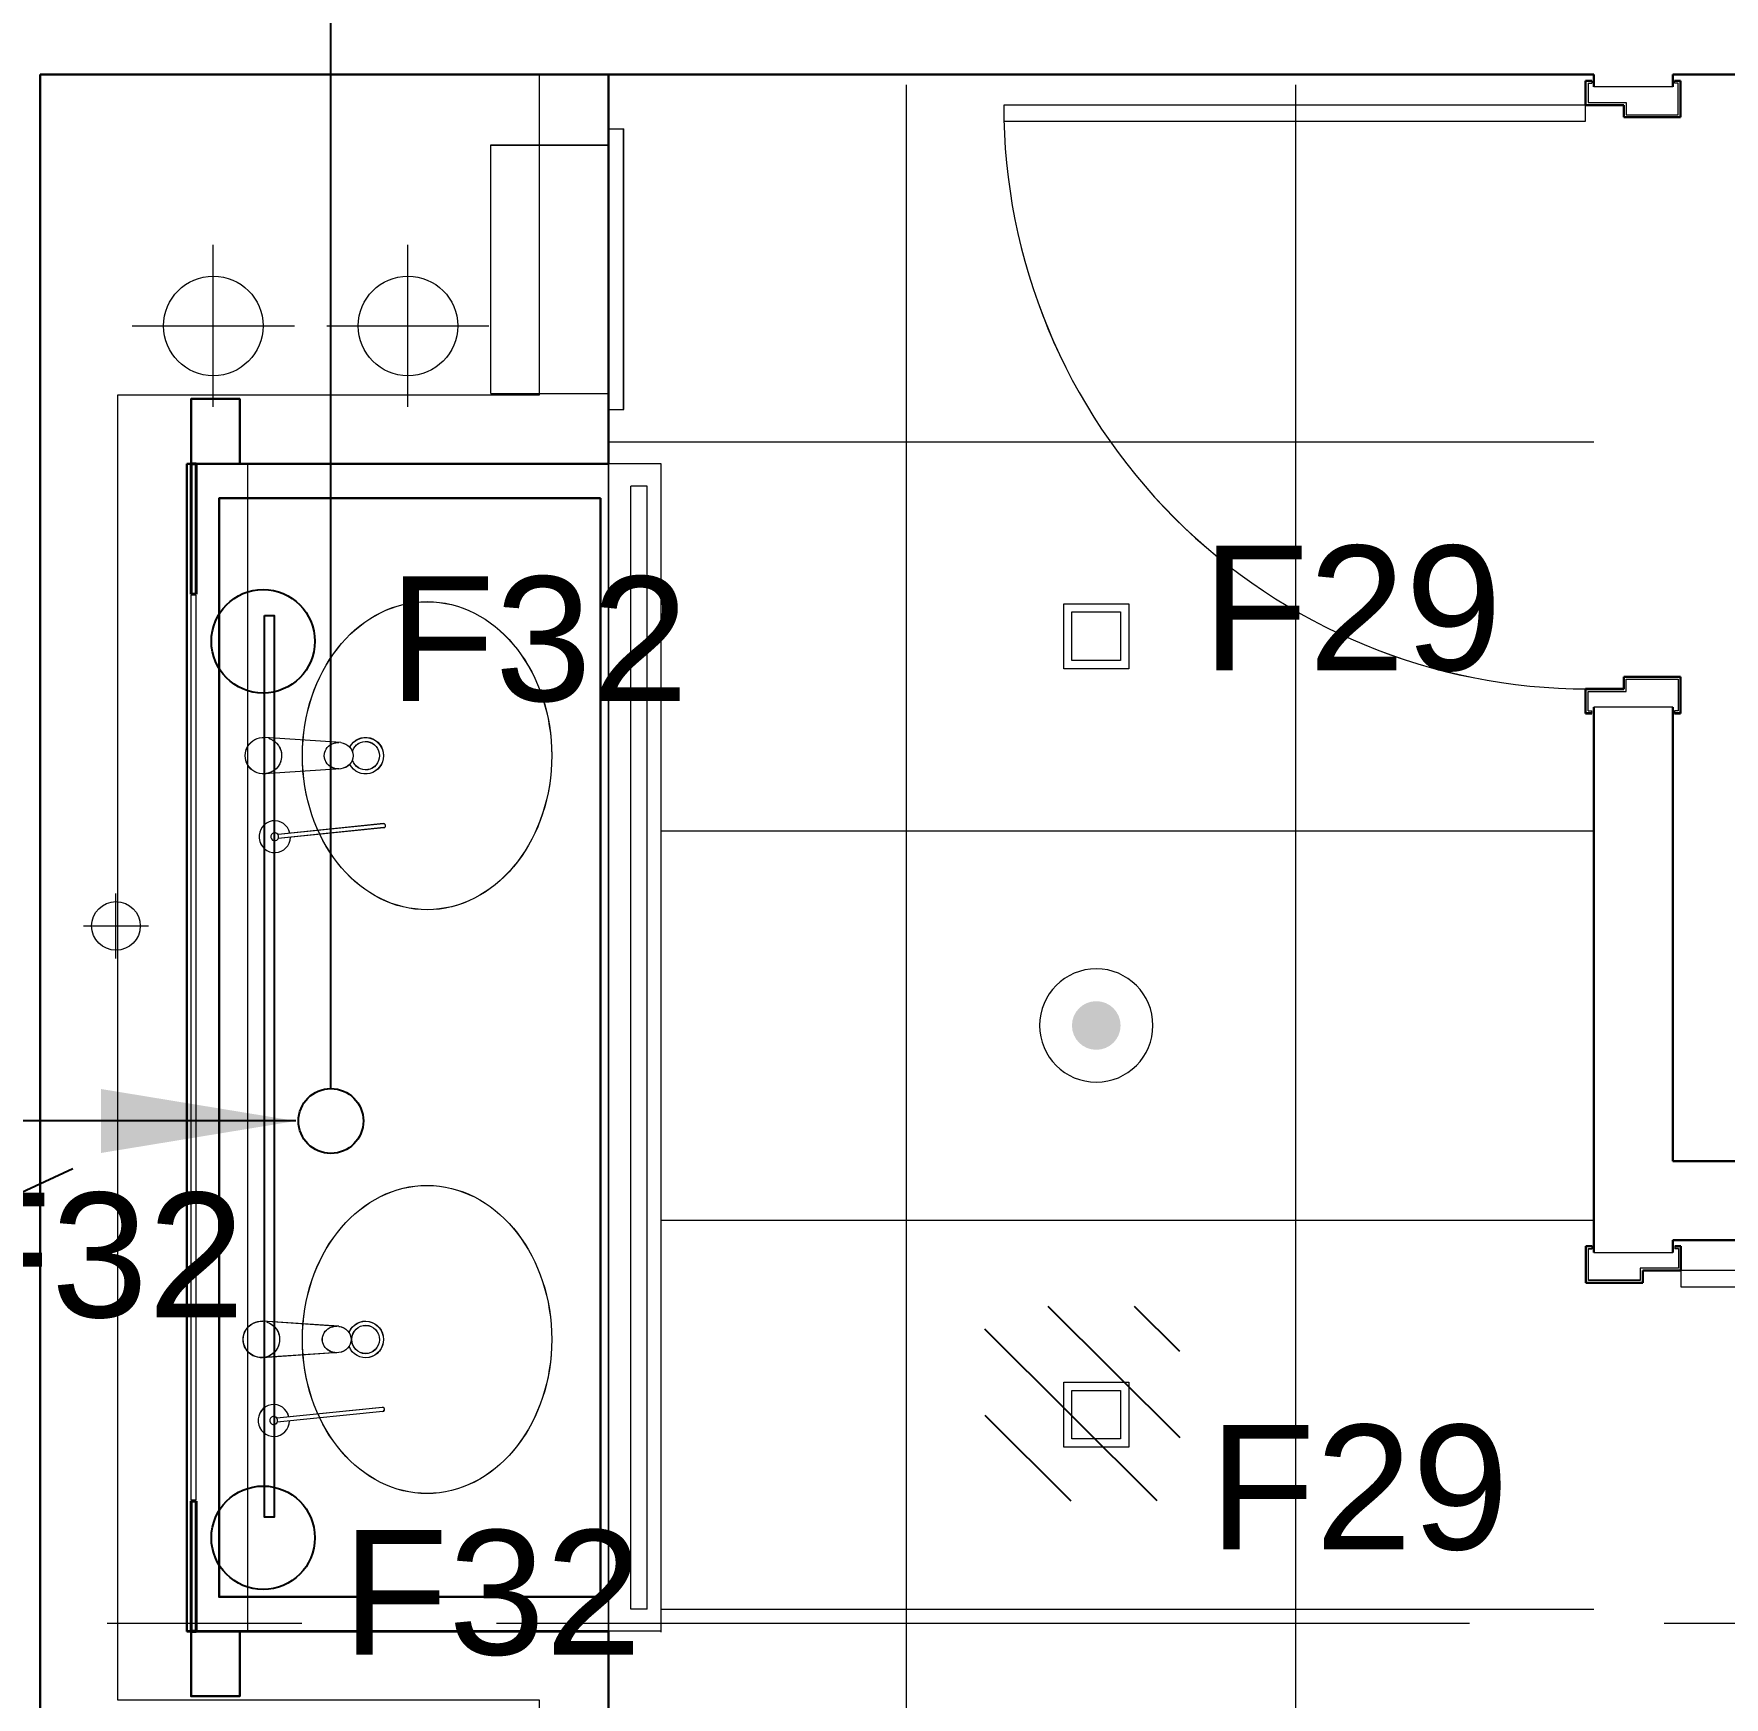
# Model space of a CAD drawing. Header units: inches. Extents: x -26575 to 27, y -11337 to 2257.
# Drawn here: x -23721.1 to -23616.9, y 662.6 to 765.2 of the extents above; entities that cross this region are included whole.
import ezdxf

# ---------------------------------------------------------------- set-up
doc = ezdxf.new("R2010")
doc.units = ezdxf.units.IN
doc.header["$LTSCALE"] = 48
doc.header["$MEASUREMENT"] = 0
for name, pattern in [('A106$0$CENTER', [2, 1.25, -0.25, 0.25, -0.25]), ('A106$0$DGN Style 5', [1334.700194, 572.014369, -762.685825]), ('A112$0$CENTER', [2, 1.25, -0.25, 0.25, -0.25]), ('NB - 12th floor_plan$0$HIDDEN2', [0.1875, 0.125, -0.0625])]:
    doc.linetypes.add(name, pattern=pattern)
for name, color, linetype in [('A106$0$A-COUNTER', 8, 'Continuous'), ('A106$0$A-DOOR', 8, 'Continuous'), ('A106$0$A-DOOR-FRAM', 8, 'Continuous'), ('A106$0$A-FLOR-PFIX', 8, 'Continuous'), ('A106$0$A-FLOR-SLEEVE', 8, 'Continuous'), ('A106$0$A-FLOR-SPCL', 8, 'Continuous'), ('A106$0$A-GRID-GRDP0-15', 8, 'Continuous'), ('A106$0$A-WALL-FULL-INTR', 8, 'Continuous'), ('A106$0$Level 30', 8, 'Continuous'), ('A112$0$A-COUNTER', 8, 'Continuous'), ('A112$0$A-DOOR', 8, 'Continuous'), ('A112$0$A-DOOR-FRAM', 8, 'Continuous'), ('A112$0$A-FLOR-PFIX', 8, 'Continuous'), ('A112$0$A-FLOR-SLEEVE', 8, 'Continuous'), ('A112$0$A-FLOR-SPCL', 8, 'Continuous'), ('A112$0$A-GRID-GRDP0-15', 8, 'Continuous'), ('A112$0$A-WALL-FULL-INTR', 8, 'Continuous'), ('A112$0$Level 30', 8, 'Continuous'), ('A612$0$A-CLNG-LITE', 3, 'Continuous'), ('A612$0$A-CLNG-MECH-SUPP', 8, 'Continuous'), ('A612$0$A-CLNG-PATT', 8, 'Continuous'), ('A612$0$A-CLNG-SFFT', 8, 'Continuous'), ('A612$0$A-FLOR-SLEEVE', 8, 'Continuous'), ('E-CNDT', 30, 'Continuous'), ('E-Emer-lite', 1, 'Continuous'), ('E-Lite', 53, 'Continuous'), ('E-TEXT', 6, 'Continuous'), ('G-Anno', 6, 'Continuous'), ('NB - 12th floor_plan$0$STSTAIRS1', 1, 'NB - 12th floor_plan$0$HIDDEN2'), ('XREF', 7, 'Continuous')]:
    doc.layers.add(name, color=color, linetype=linetype)
doc.styles.add('M08', font='arial.ttf', dxfattribs={"height": 7.68})
doc.styles.get("Standard").update_dxf_attribs({"font": 'simplex.shx'})
doc.dimstyles.get("Standard").update_dxf_attribs({"dimtxt": 0.18, "dimasz": 0.125, "dimexe": 0.18, "dimexo": 0.0625, "dimgap": 0.09, "dimtad": 0, "dimtih": 1, "dimtoh": 1, "dimdec": 4, "dimzin": 0, "dimdsep": 46, "dimtxsty": 'Standard', "dimcen": 0.09, "dimadec": 0, "dimazin": 0, "dimtfac": 1, "dimtdec": 4, "dimtofl": 0, "dimtmove": 0, "dimatfit": 3, "dimfxl": 1, "dimtolj": 1, "dimtzin": 0, "dimarcsym": 0})

# ---------------------------------------------------------------- blocks, each defined once
blk = doc.blocks.new('*D354', base_point=(0, 0))
at = {"layer": 'A106$0$A-FLOR-SLEEVE', "linetype": 'Continuous', "lineweight": 0}
for p, q in [((0, -2), (0, 2)), ((-2, 0), (2, 0))]:
    blk.add_line(p, q, dxfattribs=at)
blk = doc.blocks.new('*U353')
at = {"layer": 'A106$0$A-FLOR-SLEEVE', "linetype": 'Continuous', "lineweight": 13}
blk.add_circle((0, 0), 1.5, dxfattribs=at)
at = {"layer": 'A106$0$A-FLOR-SLEEVE', "linetype": 'Continuous', "lineweight": 0}
blk.add_blockref('*D354', (0, 0), dxfattribs=at)
blk = doc.blocks.new('*D381', base_point=(0, 0))
at = {"layer": 'A106$0$A-FLOR-SLEEVE', "linetype": 'Continuous', "lineweight": 0}
for p, q in [((0, -52.1), (0, 52.1)), ((-52.1, 0), (52.1, 0))]:
    blk.add_line(p, q, dxfattribs=at)
blk = doc.blocks.new('*U380')
at = {"layer": 'A106$0$A-FLOR-SLEEVE', "linetype": 'Continuous', "lineweight": 13}
blk.add_circle((0, 0), 32, dxfattribs=at)
at = {"layer": 'A106$0$A-FLOR-SLEEVE', "linetype": 'Continuous', "lineweight": 0}
blk.add_blockref('*D381', (0, 0), dxfattribs=at)
blk = doc.blocks.new('*U408')
at = {"layer": 'A106$0$A-FLOR-SPCL', "linetype": 'Continuous', "lineweight": 13}
for p, q in [((1.81, 9.2), (2.75, 9.2)), ((1.81, -8.11), (1.81, 9.2)), ((2.75, -8.11), (2.75, 9.2)), ((-5.44, 8.2), (1.81, 8.2)), ((1.81, -8.11), (2.75, -8.11))]:
    blk.add_line(p, q, dxfattribs=at)
blk = doc.blocks.new('*U407')
at = {"layer": 'A106$0$A-FLOR-SPCL', "linetype": 'Continuous', "lineweight": 13}
for q in [(-3.53, 8.71), (3.72, -6.6)]:
    blk.add_line((-3.53, -6.6), q, dxfattribs=at)
blk.add_blockref('*U408', (1.91, 0.51), dxfattribs=at)
blk = doc.blocks.new('*U413')
at = {"layer": 'A106$0$A-FLOR-PFIX', "linetype": 'Continuous', "lineweight": 13}
for p, q in [((3.94, 0.42), (-2.56, -0.24)), ((3.96, 0.17), (-2.55, -0.49))]:
    blk.add_line(p, q, dxfattribs=at)
for centre, major_axis, start_param, end_param in [((-2.76, -0.38), (-0.187, 0.966), 4.749388, 10.782456), ((3.95, 0.3), (0.023, -0.121), 6.195472, 9.337065)]:
    blk.add_ellipse(centre, major_axis=major_axis, ratio=0.97753, start_param=start_param, end_param=end_param, dxfattribs=at)
at = {"layer": 'A106$0$A-FLOR-PFIX', "linetype": 'Continuous', "lineweight": 13, "extrusion": (0, 0, -1)}
blk.add_ellipse((-2.76, -0.38), major_axis=(0.047, -0.242), ratio=0.97753, dxfattribs=at)
blk = doc.blocks.new('*U414')
at = {"layer": 'A106$0$A-FLOR-PFIX', "linetype": 'Continuous', "lineweight": 13}
for p, q in [((3.94, 0.42), (-2.56, -0.24)), ((3.96, 0.17), (-2.55, -0.49))]:
    blk.add_line(p, q, dxfattribs=at)
for centre, major_axis, start_param, end_param in [((-2.76, -0.38), (-0.187, 0.966), 4.749388, 10.782456), ((3.95, 0.3), (0.023, -0.121), 6.195472, 9.337065)]:
    blk.add_ellipse(centre, major_axis=major_axis, ratio=0.97753, start_param=start_param, end_param=end_param, dxfattribs=at)
at = {"layer": 'A106$0$A-FLOR-PFIX', "linetype": 'Continuous', "lineweight": 13, "extrusion": (0, 0, -1)}
blk.add_ellipse((-2.76, -0.38), major_axis=(0.047, -0.242), ratio=0.97753, dxfattribs=at)
blk = doc.blocks.new('*U415')
at = {"layer": 'A106$0$Level 30', "linetype": 'Continuous', "lineweight": 40}
for p, q in [((-0.16, 0.86), (-0.16, 8.89)), ((-0.16, 8.89), (0.16, 8.89)), ((0.16, 8.89), (0.16, 0.86)), ((0.16, 0.86), (-0.16, 0.86))]:
    blk.add_line(p, q, dxfattribs=at)
blk = doc.blocks.new('*U416')
at = {"layer": 'A106$0$Level 30', "linetype": 'Continuous', "lineweight": 40}
for p, q in [((0.16, 4.02), (-0.16, 4.02)), ((-0.16, 4.02), (-0.16, -4.02)), ((0.16, -4.02), (0.16, 4.02)), ((-0.16, -4.02), (0.16, -4.02))]:
    blk.add_line(p, q, dxfattribs=at)
blk = doc.blocks.new('*U385')
at = {"layer": 'A106$0$A-COUNTER', "linetype": 'Continuous', "lineweight": 30, "extrusion": (-7.22742e-37, -3.27481e-28, -1), "flags": 128}
blk.add_lwpolyline([(-1145.97, 666), (-1334, 666), (-1334, 124), (-1145.97, 124), (-1145.97, 666)], dxfattribs=at)
at = {"layer": 'A106$0$A-DOOR', "linetype": 'Continuous', "lineweight": 13}
for p, q in [((659.99, 852), (659.99, 859.99)), ((659.99, 859.99), (947.03, 859.99)), ((947.03, 859.47), (947.03, 852)), ((946.92, 852), (659.99, 852))]:
    blk.add_line(p, q, dxfattribs=at)
at = {"layer": 'A106$0$A-DOOR', "linetype": 'Continuous', "lineweight": 0, "extrusion": (0, 0, -1)}
blk.add_arc((-659.27, 859.73), 287.76, 179.94854, 270.05146, dxfattribs=at)
at = {"layer": 'A106$0$A-DOOR', "linetype": 'Continuous', "lineweight": 13, "extrusion": (0, 0, -1)}
blk.add_arc((-659.27, 859.73), 287.76, 179.94815, 181.53964, dxfattribs=at)
at = {"layer": 'A106$0$A-DOOR', "linetype": 'Continuous', "lineweight": 0}
blk.add_arc((613.01, 284.99), 240, 180, 270, dxfattribs=at)
at = {"layer": 'A106$0$A-DOOR', "linetype": 'Continuous', "lineweight": 13}
blk.add_3dface([(613.01, 276.98), (375.03, 276.98), (375.03, 284.99), (613.01, 284.99)], dxfattribs=at)
at = {"layer": 'A106$0$A-DOOR-FRAM', "linetype": 'Continuous', "lineweight": 30}
for p, q in [((613.18, 853.99), (613.18, 872)), ((613.18, 872), (616.18, 872)), ((659.99, 872), (656.99, 872)), ((659.99, 872), (659.99, 859.99)), ((659.99, 859.99), (641.18, 859.99)), ((641.18, 859.99), (641.18, 853.99)), ((641.18, 853.99), (613.18, 853.99)), ((613.18, 577.89), (613.18, 559.88)), ((641.18, 577.89), (613.18, 577.89)), ((641.18, 571.89), (641.18, 577.89)), ((659.99, 571.89), (641.18, 571.89)), ((659.99, 559.88), (659.99, 571.89)), ((613.18, 559.88), (616.18, 559.88)), ((659.99, 559.88), (656.99, 559.88)), ((613.01, 297), (613.01, 284.99)), ((613.01, 297), (616.01, 297)), ((659.82, 297), (656.82, 297)), ((659.82, 278.99), (659.82, 297)), ((613.01, 284.99), (631.83, 284.99)), ((631.83, 284.99), (631.83, 278.99)), ((631.83, 278.99), (659.82, 278.99))]:
    blk.add_line(p, q, dxfattribs=at)
at = {"layer": 'A106$0$A-DOOR-FRAM', "linetype": 'Continuous', "lineweight": 13}
for p, q in [((614.38, 855.19), (614.38, 870.8)), ((614.38, 870.8), (616.18, 870.8)), ((616.18, 870.8), (616.18, 872)), ((656.99, 872), (656.99, 870.8)), ((658.79, 870.8), (656.99, 870.8)), ((658.79, 870.8), (658.79, 861.19)), ((658.79, 861.19), (639.98, 861.19)), ((639.98, 861.19), (639.98, 855.19)), ((639.98, 855.19), (614.38, 855.19)), ((639.98, 576.69), (614.38, 576.69)), ((614.38, 576.69), (614.38, 561.08)), ((639.98, 570.69), (639.98, 576.69)), ((658.79, 570.69), (639.98, 570.69)), ((658.79, 561.08), (658.79, 570.69)), ((614.38, 561.08), (616.18, 561.08)), ((616.18, 561.08), (616.18, 559.88)), ((656.99, 559.88), (656.99, 561.08)), ((658.79, 561.08), (656.99, 561.08)), ((614.21, 295.8), (614.21, 286.19)), ((614.21, 295.8), (616.01, 295.8)), ((616.01, 297), (616.01, 295.8)), ((656.82, 295.8), (656.82, 297)), ((658.62, 295.8), (656.82, 295.8)), ((658.62, 280.19), (658.62, 295.8)), ((614.21, 286.19), (633.03, 286.19)), ((633.03, 286.19), (633.03, 280.19)), ((633.03, 280.19), (658.62, 280.19))]:
    blk.add_line(p, q, dxfattribs=at)
at = {"layer": 'A106$0$A-FLOR-PFIX', "linetype": 'Continuous', "lineweight": 13}
for p, q in [((1274, 545.49), (1311.58, 547.97)), ((1274, 532.51), (1311.58, 530.03)), ((1275, 257.49), (1312.58, 259.97)), ((1275, 244.51), (1312.58, 242.03))]:
    blk.add_line(p, q, dxfattribs=at)
at = {"layer": 'A106$0$A-FLOR-PFIX', "linetype": 'A106$0$DGN Style 5', "lineweight": 0}
for centre in [(1312.17, 539), (1313.17, 251)]:
    blk.add_arc(centre, 8.99, 105.91027, 266.21937, dxfattribs=at)
at = {"layer": 'A106$0$A-FLOR-PFIX', "linetype": 'Continuous', "lineweight": 13}
for centre in [(1312.17, 539), (1313.17, 251)]:
    blk.add_arc(centre, 8.99, 266.21937, 93.78063, dxfattribs=at)
for centre, major_axis, ratio, start_param, end_param in [((1231.47, 539), (0, -76), 0.809169, 1.671829, 7.752253), ((1275.03, 539), (7.11, 0), 0.92221, 1.713861, 4.569325), ((1231.47, 251), (0, -76), 0.809169, 1.671656, 7.753122), ((1276.03, 251), (7.11, 0), 0.92221, 1.713861, 4.569325)]:
    blk.add_ellipse(centre, major_axis=major_axis, ratio=ratio, start_param=start_param, end_param=end_param, dxfattribs=at)
at = {"layer": 'A106$0$A-FLOR-PFIX', "linetype": 'Continuous', "lineweight": 0}
for centre, major_axis, start_param, end_param in [((1261.79, 538.99), (0, 9), 5.208291, 10.500675), ((1261.79, 538.99), (0, 7), 5.027949, 10.681021), ((1261.79, 250.99), (0, 9), 5.098152, 10.610762), ((1261.79, 250.99), (0, 7), 4.747561, 10.996484)]:
    blk.add_ellipse(centre, major_axis=major_axis, ratio=0.97753, start_param=start_param, end_param=end_param, dxfattribs=at)
at = {"layer": 'A106$0$A-FLOR-PFIX', "linetype": 'A106$0$DGN Style 5', "lineweight": 0}
for centre in [(1275.03, 539), (1276.03, 251)]:
    blk.add_ellipse(centre, major_axis=(7.11, 0), ratio=0.92221, start_param=4.712389, end_param=7.853982, dxfattribs=at)
at = {"layer": 'A106$0$A-FLOR-PFIX', "linetype": 'A106$0$DGN Style 5', "lineweight": 13}
for centre in [(1231.47, 538.97), (1231.47, 251)]:
    blk.add_ellipse(centre, major_axis=(0, -76), ratio=0.809169, start_param=1.470832, end_param=1.671656, dxfattribs=at)
at = {"layer": 'A106$0$A-WALL-FULL-INTR', "linetype": 'Continuous', "lineweight": 30}
for p, q in [((81, 875), (617, 875)), ((617, 875), (617, 869.8)), ((617, 875), (617, 869)), ((656, 875), (656, 869.8)), ((656, 875), (656, 869)), ((656.03, 875), (1142, 875)), ((1142, 683), (1142, 875)), ((1142, 683), (1349.99, 683)), ((1349.99, 683), (1350, 107)), ((617, 562.88), (617, 339)), ((617, 562.08), (617, 339)), ((656, 562.88), (655.99, 294)), ((80.99, 339), (616.99, 339)), ((80.99, 300), (616.99, 300)), ((616.99, 300), (616.99, 294)), ((1142, 107), (1141.66, -377.94)), ((1142, 107), (1350, 107))]:
    blk.add_line(p, q, dxfattribs=at)
at = {"layer": 'A106$0$A-WALL-FULL-INTR', "linetype": 'Continuous', "lineweight": 0}
for p, q in [((617, 869), (656, 869)), ((617, 562.88), (656, 562.88)), ((655.99, 294), (616.99, 294))]:
    blk.add_line(p, q, dxfattribs=at)
at = {"layer": 'A106$0$A-WALL-FULL-INTR', "linetype": 'Continuous', "lineweight": 30}
for points in [[(1347.81, 683), (1347.81, 715), (1323.81, 715), (1323.81, 683)], [(1347.81, 107), (1347.81, 75), (1323.81, 75), (1323.81, 107)]]:
    blk.add_3dface(points, dxfattribs=at)
at = {"layer": 'A106$0$Level 30', "linetype": 'Continuous', "lineweight": 13}
blk.add_3dface([(1345.31, 618.22), (1348.01, 618.22), (1348.01, 171.78), (1345.31, 171.78)], dxfattribs=at)
at = {"layer": 'A106$0$A-FLOR-PFIX', "linetype": 'Continuous', "lineweight": 13, "extrusion": (0, 0, -1), "xscale": 8, "yscale": 8, "zscale": 8}
for name, p in [('*U414', (-1284.49, 502.08)), ('*U413', (-1284.99, 214.08))]:
    blk.add_blockref(name, p, dxfattribs=at)
at = {"layer": 'A106$0$A-FLOR-SPCL', "linetype": 'Continuous', "lineweight": 13, "extrusion": (0, 0, -1), "xscale": 8, "yscale": 8, "zscale": 8}
blk.add_blockref('*U407', (-1171.71, 770.54), dxfattribs=at)
at = {"layer": 'A106$0$Level 30', "linetype": 'Continuous', "lineweight": 40, "extrusion": (0, 0, -1), "xscale": 8, "yscale": 8, "zscale": 8}
for name, p in [('*U416', (-1346.56, 650.86)), ('*U415', (-1346.56, 100.13))]:
    blk.add_blockref(name, p, dxfattribs=at)
blk = doc.blocks.new('A106')
at = {"layer": 'A106$0$A-GRID-GRDP0-15', "linetype": 'A106$0$CENTER', "lineweight": 0}
blk.add_line((-23884.56, 667.16), (-20368.73, 667.16), dxfattribs=at)
at = {"layer": 'A106$0$A-WALL-FULL-INTR', "lineweight": 30}
for p, q in [((-23720.69, 762.66), (-23720.69, 550.03)), ((-23685.66, 762.66), (-23720.69, 762.66)), ((-23720.69, 762.66), (-23720.69, 752.66))]:
    blk.add_line(p, q, dxfattribs=at)
at = {"layer": 'A106$0$A-WALL-FULL-INTR', "lineweight": 0, "flags": 128}
blk.add_lwpolyline([(-23689.91, 550.03), (-23689.91, 557.78), (-23715.91, 557.78), (-23715.86, 610.29), (-23689.87, 610.29), (-23689.91, 662.41), (-23715.91, 662.41), (-23715.91, 742.91), (-23689.91, 742.91), (-23689.91, 762.66)], dxfattribs=at)
at = {"layer": 'A106$0$A-FLOR-SLEEVE', "lineweight": 13, "xscale": 0.095890625, "yscale": 0.095890625, "zscale": 0.095890625}
for p in [(-23710.02, 747.16), (-23698.02, 747.16)]:
    blk.add_blockref('*U380', p, dxfattribs=at)
at = {"layer": 'A106$0$A-FLOR-SLEEVE', "lineweight": 13}
blk.add_blockref('*U353', (-23716.02, 710.16), dxfattribs=at)
at = {"layer": 'A106$0$A-WALL-FULL-INTR', "lineweight": 30, "extrusion": (0, 0, -1), "xscale": 0.125, "yscale": 0.125, "zscale": 0.125}
blk.add_blockref('*U385', (23542.91, 653.28), dxfattribs=at)
blk = doc.blocks.new('A112')
at = {"layer": 'A112$0$A-COUNTER', "lineweight": 30, "flags": 128}
blk.add_lwpolyline([(-23686.15, 736.53), (-23709.66, 736.53), (-23709.66, 668.78), (-23686.15, 668.78), (-23686.15, 736.53)], dxfattribs=at)
at = {"layer": 'A112$0$A-DOOR', "lineweight": 13}
for p, q in [((-23625.41, 760.78), (-23661.29, 760.78)), ((-23661.29, 760.72), (-23661.29, 759.78)), ((-23661.27, 759.78), (-23625.41, 759.78)), ((-23625.41, 759.78), (-23625.41, 760.78))]:
    blk.add_line(p, q, dxfattribs=at)
at = {"layer": 'A112$0$A-DOOR', "lineweight": 0}
blk.add_arc((-23625.32, 760.75), 35.97, 179.9485, 270.0515, dxfattribs=at)
at = {"layer": 'A112$0$A-DOOR', "lineweight": 13}
blk.add_arc((-23625.32, 760.75), 35.97, 179.9482, 181.5396, dxfattribs=at)
at = {"layer": 'A112$0$A-DOOR', "lineweight": 0, "extrusion": (0, 0, -1)}
blk.add_arc((23619.54, 688.91), 30, 180, 270, dxfattribs=at)
at = {"layer": 'A112$0$A-DOOR', "lineweight": 13}
blk.add_3dface([(-23619.54, 687.91), (-23589.79, 687.91), (-23589.79, 688.91), (-23619.54, 688.91)], dxfattribs=at)
at = {"layer": 'A112$0$A-DOOR-FRAM', "lineweight": 30}
for p, q in [((-23625.41, 762.28), (-23625.41, 760.78)), ((-23625.41, 762.28), (-23625.03, 762.28)), ((-23619.56, 762.28), (-23619.93, 762.28)), ((-23619.56, 760.03), (-23619.56, 762.28)), ((-23625.41, 760.78), (-23623.06, 760.78)), ((-23623.06, 760.78), (-23623.06, 760.03)), ((-23623.06, 760.03), (-23619.56, 760.03)), ((-23623.06, 724.77), (-23623.06, 725.52)), ((-23623.06, 725.52), (-23619.56, 725.52)), ((-23619.56, 725.52), (-23619.56, 723.27)), ((-23625.41, 723.27), (-23625.41, 724.77)), ((-23625.41, 724.77), (-23623.06, 724.77)), ((-23625.41, 723.27), (-23625.03, 723.27)), ((-23619.56, 723.27), (-23619.93, 723.27)), ((-23625.39, 688.16), (-23625.39, 690.41)), ((-23625.39, 690.41), (-23625.01, 690.41)), ((-23619.54, 690.41), (-23619.91, 690.41)), ((-23619.54, 690.41), (-23619.54, 688.91)), ((-23619.54, 688.91), (-23621.89, 688.91)), ((-23621.89, 688.91), (-23621.89, 688.16)), ((-23621.89, 688.16), (-23625.39, 688.16))]:
    blk.add_line(p, q, dxfattribs=at)
at = {"layer": 'A112$0$A-DOOR-FRAM', "lineweight": 13}
for p, q in [((-23625.26, 762.13), (-23625.26, 760.93)), ((-23625.26, 762.13), (-23625.03, 762.13)), ((-23625.03, 762.28), (-23625.03, 762.13)), ((-23619.93, 762.13), (-23619.93, 762.28)), ((-23619.71, 762.13), (-23619.93, 762.13)), ((-23619.71, 760.18), (-23619.71, 762.13)), ((-23625.26, 760.93), (-23622.91, 760.93)), ((-23622.91, 760.93), (-23622.91, 760.18)), ((-23622.91, 760.18), (-23619.71, 760.18)), ((-23625.26, 723.42), (-23625.26, 724.62)), ((-23625.26, 724.62), (-23622.91, 724.62)), ((-23622.91, 724.62), (-23622.91, 725.37)), ((-23622.91, 725.37), (-23619.71, 725.37)), ((-23619.71, 725.37), (-23619.71, 723.42)), ((-23625.26, 723.42), (-23625.03, 723.42)), ((-23625.03, 723.27), (-23625.03, 723.42)), ((-23619.71, 723.42), (-23619.93, 723.42)), ((-23619.93, 723.42), (-23619.93, 723.27)), ((-23625.24, 688.31), (-23625.24, 690.26)), ((-23625.24, 690.26), (-23625.01, 690.26)), ((-23625.01, 690.26), (-23625.01, 690.41)), ((-23619.91, 690.41), (-23619.91, 690.26)), ((-23619.69, 690.26), (-23619.91, 690.26)), ((-23619.69, 690.26), (-23619.69, 689.06)), ((-23619.69, 689.06), (-23622.04, 689.06)), ((-23622.04, 689.06), (-23622.04, 688.31)), ((-23622.04, 688.31), (-23625.24, 688.31))]:
    blk.add_line(p, q, dxfattribs=at)
at = {"layer": 'A112$0$A-FLOR-PFIX', "lineweight": 13}
for p, q in [((-23702.16, 721.47), (-23706.86, 721.78)), ((-23702.16, 719.85), (-23706.86, 719.54)), ((-23699.53, 716.47), (-23706.03, 715.8)), ((-23699.51, 716.22), (-23706.02, 715.55)), ((-23702.28, 685.47), (-23706.98, 685.78)), ((-23702.28, 683.85), (-23706.98, 683.54)), ((-23699.6, 680.47), (-23706.1, 679.8)), ((-23699.57, 680.22), (-23706.08, 679.55))]:
    blk.add_line(p, q, dxfattribs=at)
at = {"layer": 'A112$0$A-FLOR-PFIX', "lineweight": 13, "extrusion": (0, 0, -1)}
for centre in [(23706.93, 720.66), (23707.05, 684.66)]:
    blk.add_arc(centre, 1.12, 266.2194, 93.7806, dxfattribs=at)
at = {"layer": 'A112$0$A-FLOR-PFIX', "lineweight": 0, "extrusion": (0, 0, -1)}
for centre in [(23706.93, 720.66), (23707.05, 684.66)]:
    blk.add_arc(centre, 1.12, 105.9103, 266.2194, dxfattribs=at)
at = {"layer": 'A112$0$A-FLOR-PFIX', "lineweight": 13, "extrusion": (0, 0, -1)}
for centre, major_axis, ratio, start_param, end_param in [((-23696.84, 720.66), (0, -9.5), 0.809169, 1.671829, 7.752253), ((-23696.84, 720.66), (0, -9.5), 0.809169, 1.470832, 1.671656), ((-23702.29, 720.66), (-0.888, 0), 0.92221, 1.713861, 4.569325), ((-23696.84, 684.66), (0, -9.5), 0.809169, 1.671656, 7.753122), ((-23696.84, 684.66), (0, -9.5), 0.809169, 1.470832, 1.671656), ((-23702.41, 684.66), (-0.888, 0), 0.92221, 1.713861, 4.569325)]:
    blk.add_ellipse(centre, major_axis=major_axis, ratio=ratio, start_param=start_param, end_param=end_param, dxfattribs=at)
at = {"layer": 'A112$0$A-FLOR-PFIX', "lineweight": 0, "extrusion": (0, 0, -1)}
for centre, major_axis, ratio, start_param, end_param in [((-23702.29, 720.66), (-0.888, 0), 0.92221, 4.712389, 7.853982), ((-23700.63, 720.66), (0, 1.13), 0.97753, 5.208291, 10.500675), ((-23700.63, 720.66), (0, 0.875), 0.97753, 5.027949, 10.681021), ((-23700.63, 684.66), (0, 1.13), 0.97753, 5.098152, 10.610762), ((-23702.41, 684.66), (-0.888, 0), 0.92221, 4.712389, 7.853982), ((-23700.63, 684.66), (0, 0.875), 0.97753, 4.747561, 10.996484)]:
    blk.add_ellipse(centre, major_axis=major_axis, ratio=ratio, start_param=start_param, end_param=end_param, dxfattribs=at)
at = {"layer": 'A112$0$A-FLOR-PFIX', "lineweight": 13}
for centre, major_axis, start_param, end_param in [((-23706.23, 715.66), (-0.187, 0.966), 4.749388, 10.782456), ((-23699.52, 716.34), (0.023, -0.121), 6.195472, 9.337065), ((-23706.29, 679.66), (-0.187, 0.966), 4.749388, 10.782456), ((-23699.59, 680.34), (0.023, -0.121), 6.195472, 9.337065)]:
    blk.add_ellipse(centre, major_axis=major_axis, ratio=0.97753, start_param=start_param, end_param=end_param, dxfattribs=at)
at = {"layer": 'A112$0$A-FLOR-PFIX', "lineweight": 13, "extrusion": (0, 0, -1)}
for centre in [(-23706.23, 715.66), (-23706.29, 679.66)]:
    blk.add_ellipse(centre, major_axis=(0.047, -0.242), ratio=0.97753, dxfattribs=at)
at = {"layer": 'A112$0$A-FLOR-SLEEVE', "lineweight": 0}
for p, q in [((-23716.02, 708.16), (-23716.02, 712.16)), ((-23718.02, 710.16), (-23714.02, 710.16))]:
    blk.add_line(p, q, dxfattribs=at)
at = {"layer": 'A112$0$A-FLOR-SLEEVE', "lineweight": 13}
blk.add_circle((-23716.02, 710.16), 1.5, dxfattribs=at)
at = {"layer": 'A112$0$A-FLOR-SPCL', "lineweight": 13}
for p, q in [((-23685.65, 759.32), (-23684.72, 759.32)), ((-23685.65, 742.01), (-23685.65, 759.32)), ((-23684.72, 742), (-23684.72, 759.32)), ((-23692.9, 743), (-23692.9, 758.32)), ((-23692.9, 758.32), (-23685.65, 758.32)), ((-23692.9, 743), (-23685.65, 743)), ((-23685.65, 742.01), (-23684.72, 742))]:
    blk.add_line(p, q, dxfattribs=at)
at = {"layer": 'A112$0$A-GRID-GRDP0-15', "linetype": 'A112$0$CENTER', "lineweight": 0}
blk.add_line((-23884.56, 667.16), (-20368.73, 667.16), dxfattribs=at)
at = {"layer": 'A112$0$A-WALL-FULL-INTR', "lineweight": 30}
for p, q in [((-23720.69, 762.66), (-23720.69, 550.03)), ((-23685.66, 762.66), (-23720.69, 762.66)), ((-23720.69, 762.66), (-23720.69, 752.66)), ((-23624.91, 762.66), (-23685.66, 762.66)), ((-23685.66, 738.66), (-23685.66, 762.66)), ((-23624.91, 762.66), (-23624.91, 762.01)), ((-23624.91, 762.66), (-23624.91, 761.91)), ((-23553.03, 762.66), (-23620.03, 762.66)), ((-23620.03, 762.66), (-23620.03, 762.01)), ((-23620.03, 762.66), (-23620.03, 761.91)), ((-23711.66, 738.66), (-23711.66, 666.66)), ((-23685.66, 738.66), (-23711.66, 738.66)), ((-23624.91, 723.64), (-23624.91, 690.03)), ((-23620.03, 723.64), (-23620.03, 695.66)), ((-23620.03, 723.54), (-23620.03, 695.66)), ((-23553.03, 695.66), (-23620.03, 695.66)), ((-23553.03, 690.78), (-23620.03, 690.78)), ((-23620.03, 690.78), (-23620.03, 690.03)), ((-23685.66, 666.66), (-23711.66, 666.66)), ((-23685.66, 666.66), (-23685.62, 606.04))]:
    blk.add_line(p, q, dxfattribs=at)
at = {"layer": 'A112$0$A-WALL-FULL-INTR', "lineweight": 0}
for p, q in [((-23620.03, 761.91), (-23624.91, 761.91)), ((-23620.03, 723.64), (-23624.91, 723.64)), ((-23624.91, 690.03), (-23620.03, 690.03))]:
    blk.add_line(p, q, dxfattribs=at)
at = {"layer": 'A112$0$A-WALL-FULL-INTR', "lineweight": 0, "flags": 128}
blk.add_lwpolyline([(-23689.91, 550.03), (-23689.91, 557.78), (-23715.91, 557.78), (-23715.86, 610.29), (-23689.87, 610.29), (-23689.91, 662.41), (-23715.91, 662.41), (-23715.91, 742.91), (-23689.91, 742.91), (-23689.91, 762.66)], dxfattribs=at)
at = {"layer": 'A112$0$A-WALL-FULL-INTR', "lineweight": 30}
for points in [[(-23711.39, 738.66), (-23711.39, 742.66), (-23708.39, 742.66), (-23708.39, 738.66)], [(-23711.39, 666.66), (-23711.39, 662.66), (-23708.39, 662.66), (-23708.39, 666.66)]]:
    blk.add_3dface(points, dxfattribs=at)
at = {"layer": 'A112$0$Level 30', "lineweight": 40}
for p, q in [((-23711.07, 738.66), (-23711.39, 738.66)), ((-23711.39, 738.66), (-23711.39, 730.62)), ((-23711.07, 730.62), (-23711.07, 738.66)), ((-23711.39, 730.62), (-23711.07, 730.62)), ((-23711.39, 666.66), (-23711.39, 674.69)), ((-23711.39, 674.69), (-23711.07, 674.69)), ((-23711.07, 674.69), (-23711.07, 666.66)), ((-23711.07, 666.66), (-23711.39, 666.66))]:
    blk.add_line(p, q, dxfattribs=at)
at = {"layer": 'A112$0$Level 30', "lineweight": 13}
blk.add_3dface([(-23711.07, 730.56), (-23711.41, 730.56), (-23711.41, 674.76), (-23711.07, 674.76)], dxfattribs=at)
blk = doc.blocks.new('*E919')
at = {"layer": 'A612$0$A-CLNG-LITE', "linetype": 'Continuous', "lineweight": 0}
h = blk.add_hatch(color=256, dxfattribs=at)
edge = h.paths.add_edge_path()
edge.add_arc((-0.01, 0), 12, 0, 360)
blk = doc.blocks.new('A612')
at = {"layer": 'A612$0$A-CLNG-LITE', "lineweight": 0}
blk.add_ellipse((-23655.58, 704.02, 0), major_axis=(2.47, 2.47), ratio=1, start_param=5.497787, end_param=11.780972, dxfattribs=at)
for points in [[(-23657.58, 730.02, 0), (-23653.58, 730.02, 0), (-23653.58, 726.02, 0), (-23657.58, 726.02, 0)], [(-23657.08, 729.52, 0), (-23654.08, 729.52, 0), (-23654.08, 726.52, 0), (-23657.08, 726.52, 0)], [(-23657.58, 682.02, 0), (-23653.58, 682.02, 0), (-23653.58, 678.02, 0), (-23657.58, 678.02, 0)], [(-23657.08, 681.52, 0), (-23654.08, 681.52, 0), (-23654.08, 678.52, 0), (-23657.08, 678.52, 0)]]:
    blk.add_3dface(points, dxfattribs=at)
at = {"layer": 'A612$0$A-CLNG-MECH-SUPP', "lineweight": 0}
for p, q in [((-23682.41, 738.66), (-23685.66, 738.66)), ((-23685.66, 666.66), (-23685.66, 738.66)), ((-23682.41, 666.6), (-23682.41, 738.66)), ((-23683.28, 737.28), (-23684.28, 737.28)), ((-23684.28, 668.03), (-23684.28, 737.28)), ((-23683.28, 668.03), (-23683.28, 737.28)), ((-23683.28, 668.03), (-23684.28, 668.03)), ((-23682.41, 666.66), (-23685.66, 666.66))]:
    blk.add_line(p, q, dxfattribs=at)
at = {"layer": 'A612$0$A-CLNG-PATT', "lineweight": 0}
for p, q in [((-23667.28, 550.03, 0), (-23667.28, 762.03, 0)), ((-23643.28, 550.03, 0), (-23643.28, 762.03, 0)), ((-23685.66, 740.02, 0), (-23624.91, 740.02, 0)), ((-23685.66, 738.66), (-23685.66, 666.66)), ((-23682.41, 716.02, 0), (-23624.91, 716.02, 0)), ((-23675.38, 716.02, 0), (-23625.27, 716.02, 0)), ((-23682.41, 692.02, 0), (-23624.91, 692.02, 0)), ((-23678.47, 692.02, 0), (-23625.27, 692.02, 0)), ((-23682.41, 668.02, 0), (-23624.91, 668.02, 0)), ((-23678.67, 668.02, 0), (-23624.91, 668.02, 0))]:
    blk.add_line(p, q, dxfattribs=at)
at = {"layer": 'A612$0$A-CLNG-SFFT', "lineweight": 13}
blk.add_line((-23707.91, 738.66, 0), (-23707.91, 666.66, 0), dxfattribs=at)
at = {"layer": 'A612$0$A-FLOR-SLEEVE', "lineweight": 0}
for p, q in [((-23716.02, 708.16), (-23716.02, 712.16)), ((-23718.02, 710.16), (-23714.02, 710.16))]:
    blk.add_line(p, q, dxfattribs=at)
at = {"layer": 'A612$0$A-FLOR-SLEEVE', "lineweight": 13}
blk.add_circle((-23716.02, 710.16), 1.5, dxfattribs=at)
at = {"layer": 'A612$0$A-CLNG-LITE', "lineweight": 0, "xscale": 0.125, "yscale": 0.125, "zscale": 1.25e-11}
blk.add_blockref('*E919', (-23655.58, 704.02, 0), dxfattribs=at)
blk = doc.blocks.new('NB - 12th floor_plan')
at = {"layer": 'NB - 12th floor_plan$0$STSTAIRS1'}
blk.add_lwpolyline([(-23770.52, 671.02), (-23750.8, 680.22), (-23749.11, 676.59), (-23747.3, 677.44), (-23750.68, 684.69), (-23748.87, 685.53), (-23747.18, 681.91), (-23718.68, 695.2)], dxfattribs=at)

msp = doc.modelspace()

# ---------------------------------------------------------------- hatches: boundary and pattern name
at = {"layer": 'E-Emer-lite'}
h = msp.add_hatch(dxfattribs=at)
h.set_pattern_fill('ANSI31', color=256, scale=30, angle=90.0676)
h.set_pattern_definition([(135.067582, (-26078.1903, 25936.2484), (-2.64852087, -2.6547763), [])])
h.paths.add_polyline_path([(-23662.42, 674.71), (-23662.47, 686.71), (-23650.47, 686.72), (-23650.42, 674.72)])

# ---------------------------------------------------------------- linework, layer by layer
at = {"layer": 'E-CNDT'}
msp.add_line((-23702.77, 700.13), (-23702.77, 822.26), dxfattribs=at)
msp.add_circle((-23702.77, 698.13), 2, dxfattribs=at)
at = {"layer": 'E-Lite', "elevation": 0}
msp.add_lwpolyline([(-23706.87, 729.31), (-23706.27, 729.31), (-23706.27, 673.69), (-23706.87, 673.69)], close=True, dxfattribs=at)
at = {"layer": 'E-Lite'}
for centre in [(-23706.95, 727.71), (-23706.95, 672.43)]:
    msp.add_circle(centre, 3.19, dxfattribs=at)

# ---------------------------------------------------------------- block references
at = {"layer": 'XREF'}
for name in ['A106', 'A112', 'NB - 12th floor_plan', 'A612']:
    msp.add_blockref(name, (0, 0), dxfattribs=at)

# ---------------------------------------------------------------- texts
at = {"layer": 'E-TEXT', "style": 'M08'}
for s, p in [('F29', (-23649.05, 725.93)), ('F32', (-23699.21, 724.03)), ('F32', (-23726.57, 686.03)), ('F29', (-23648.63, 671.71)), ('F32', (-23702.08, 665.22))]:
    msp.add_text(s, height=7.68, dxfattribs=at).set_placement(p)

# ---------------------------------------------------------------- leaders
at = {"layer": 'G-Anno'}
msp.add_leader([(-23704.94, 698.13), (-23752.76, 698.13)], dimstyle='Standard', override={"dimscale": 96}, dxfattribs=at)

doc.saveas('drawing.dxf')
